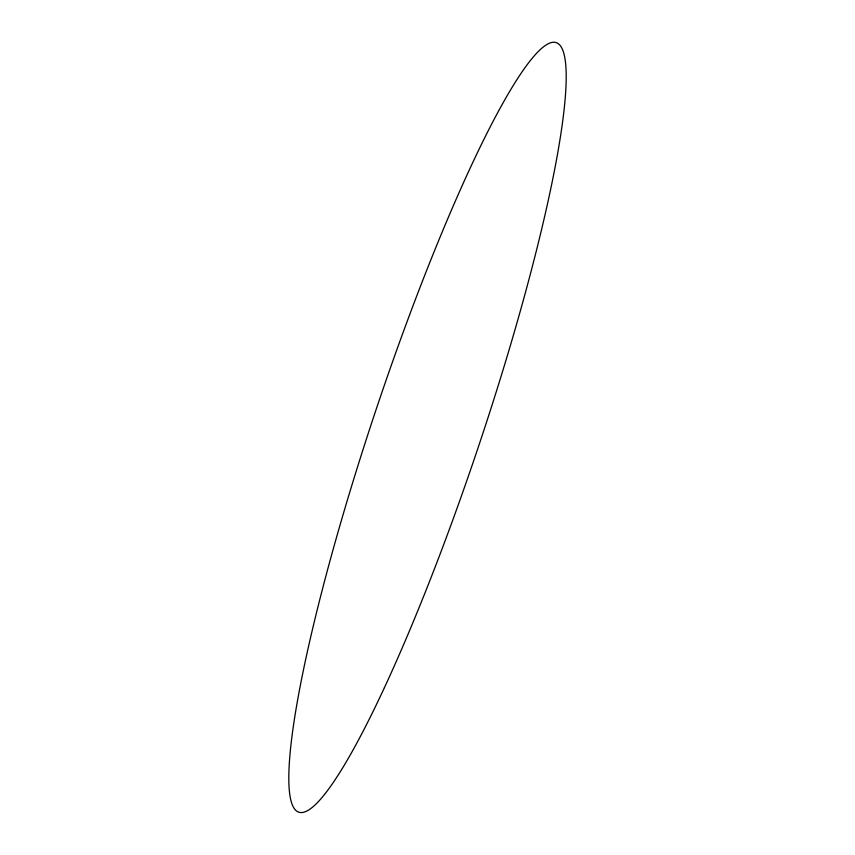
<?xml version="1.0" encoding="UTF-8"?>
<svg xmlns="http://www.w3.org/2000/svg" width="855" height="855" viewBox="0 0 855 855"><rect width="100%" height="100%" fill="white"/><g stroke="black" fill="none" stroke-linecap="round" stroke-linejoin="round"><path stroke-width="1.28" d="M384.451 687.591A405.719 54.41 -71.5 0 0 563.253 51.482A405.719 54.41 -71.5 0 0 334.807 543.427A405.719 54.41 -71.5 0 0 384.451 687.591"/></g></svg>
